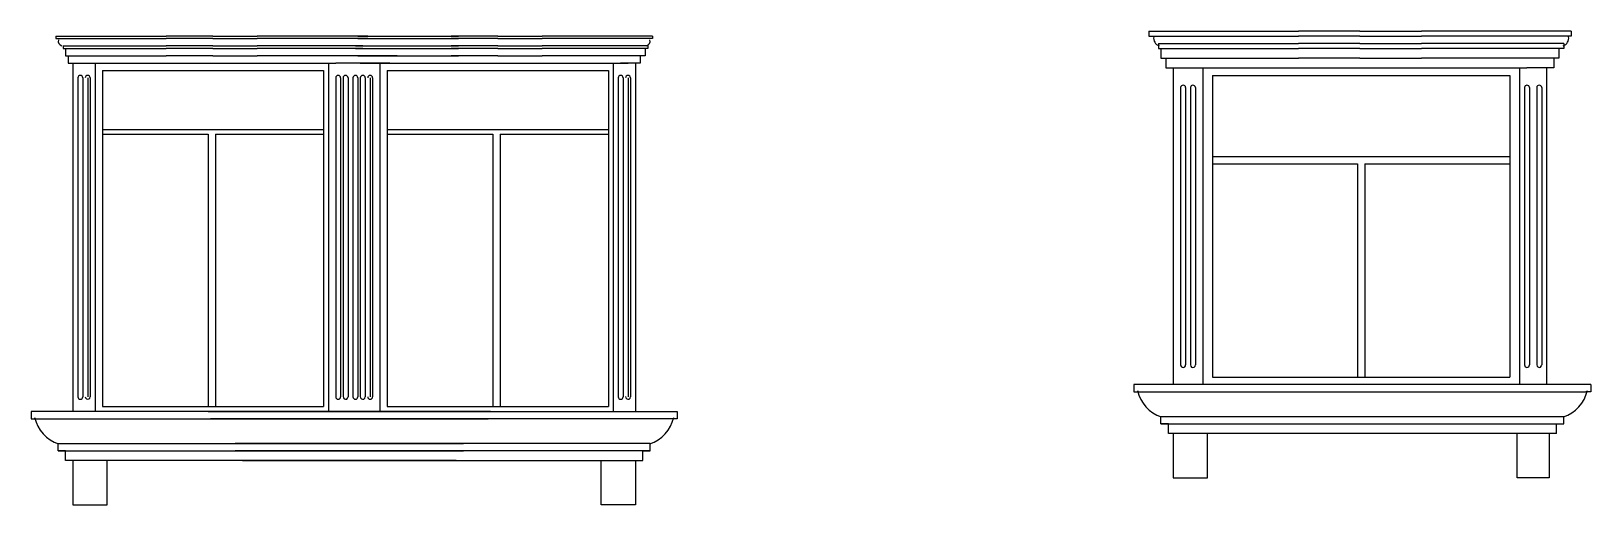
# Model space of a CAD drawing. Header units: metres. Extents: x 69.13 to 75.48, y 9.84 to 11.77.
import ezdxf

# ---------------------------------------------------------------- set-up
doc = ezdxf.new("R2010")
doc.units = ezdxf.units.M

msp = doc.modelspace()

# ---------------------------------------------------------------- linework, layer by layer
for p, q in [((69.23, 11.75), (69.36, 11.75)), ((69.23, 11.75), (69.23, 11.74)), ((69.36, 11.75), (69.68, 11.75)), ((69.87, 11.75), (69.68, 11.75)), ((69.87, 11.75), (70.05, 11.75)), ((70.37, 11.75), (70.05, 11.75)), ((70.5, 11.75), (70.37, 11.75)), ((70.46, 11.75), (70.59, 11.75)), ((70.55, 11.75), (70.87, 11.75)), ((71.03, 11.75), (70.84, 11.75)), ((71.03, 11.75), (71.21, 11.75)), ((71.53, 11.75), (71.21, 11.75)), ((71.66, 11.75), (71.53, 11.75)), ((71.66, 11.75), (71.66, 11.74)), ((73.68, 11.77), (73.86, 11.77)), ((73.68, 11.77), (73.68, 11.75)), ((73.68, 11.75), (73.86, 11.75)), ((73.86, 11.77), (74.29, 11.77)), ((73.86, 11.75), (74.29, 11.75)), ((74.54, 11.77), (74.29, 11.77)), ((74.54, 11.75), (74.29, 11.75)), ((74.54, 11.77), (74.79, 11.77)), ((74.54, 11.75), (74.79, 11.75)), ((75.22, 11.77), (74.79, 11.77)), ((75.22, 11.75), (74.79, 11.75)), ((75.4, 11.77), (75.22, 11.77)), ((75.4, 11.75), (75.22, 11.75)), ((75.4, 11.77), (75.4, 11.75)), ((69.23, 11.74), (69.36, 11.74)), ((69.26, 11.71), (69.36, 11.71)), ((69.26, 11.71), (69.26, 11.7)), ((69.26, 11.7), (69.36, 11.7)), ((69.27, 11.7), (69.27, 11.67)), ((69.36, 11.74), (69.68, 11.74)), ((69.36, 11.71), (69.68, 11.71)), ((69.36, 11.7), (69.68, 11.7)), ((69.87, 11.74), (69.68, 11.74)), ((69.87, 11.71), (69.68, 11.71)), ((69.87, 11.7), (69.68, 11.7)), ((69.87, 11.74), (70.05, 11.74)), ((69.87, 11.71), (70.05, 11.71)), ((69.87, 11.7), (70.05, 11.7)), ((70.37, 11.74), (70.05, 11.74)), ((70.37, 11.71), (70.05, 11.71)), ((70.37, 11.7), (70.05, 11.7)), ((70.5, 11.74), (70.37, 11.74)), ((70.48, 11.71), (70.37, 11.71)), ((70.48, 11.7), (70.37, 11.7)), ((70.45, 11.71), (70.55, 11.71)), ((70.45, 11.7), (70.55, 11.7)), ((70.46, 11.74), (70.59, 11.74)), ((70.55, 11.74), (70.87, 11.74)), ((70.55, 11.71), (70.87, 11.71)), ((70.55, 11.7), (70.87, 11.7)), ((71.03, 11.74), (70.84, 11.74)), ((71.03, 11.71), (70.84, 11.71)), ((71.03, 11.7), (70.84, 11.7)), ((71.03, 11.74), (71.21, 11.74)), ((71.03, 11.71), (71.21, 11.71)), ((71.03, 11.7), (71.21, 11.7)), ((71.53, 11.74), (71.21, 11.74)), ((71.53, 11.71), (71.21, 11.71)), ((71.53, 11.7), (71.21, 11.7)), ((71.66, 11.74), (71.53, 11.74)), ((71.64, 11.71), (71.53, 11.71)), ((71.64, 11.7), (71.53, 11.7)), ((71.63, 11.7), (71.63, 11.67)), ((71.64, 11.71), (71.64, 11.7)), ((73.72, 11.72), (73.86, 11.72)), ((73.72, 11.72), (73.72, 11.7)), ((73.72, 11.7), (73.86, 11.7)), ((73.73, 11.7), (73.73, 11.66)), ((73.86, 11.72), (74.29, 11.72)), ((73.86, 11.7), (74.29, 11.7)), ((74.54, 11.72), (74.29, 11.72)), ((74.54, 11.7), (74.29, 11.7)), ((74.54, 11.72), (74.79, 11.72)), ((74.54, 11.7), (74.79, 11.7)), ((75.22, 11.72), (74.79, 11.72)), ((75.22, 11.7), (74.79, 11.7)), ((75.37, 11.72), (75.22, 11.72)), ((75.37, 11.7), (75.22, 11.7)), ((75.35, 11.7), (75.35, 11.66)), ((75.37, 11.72), (75.37, 11.7)), ((69.27, 11.67), (69.36, 11.67)), ((69.28, 11.67), (69.28, 11.64)), ((69.28, 11.64), (69.36, 11.64)), ((69.3, 11.64), (69.3, 10.22)), ((69.36, 11.67), (69.68, 11.67)), ((69.36, 11.64), (70.37, 11.64)), ((69.39, 11.64), (69.39, 10.22)), ((69.87, 11.67), (69.68, 11.67)), ((69.87, 11.67), (70.05, 11.67)), ((70.37, 11.67), (70.05, 11.67)), ((70.34, 11.64), (70.34, 10.22)), ((70.62, 11.67), (70.37, 11.67)), ((70.59, 11.64), (70.37, 11.64)), ((70.46, 11.67), (70.55, 11.67)), ((70.47, 11.64), (70.55, 11.64)), ((70.55, 11.67), (70.87, 11.67)), ((70.55, 11.64), (70.55, 10.22)), ((70.55, 11.64), (71.56, 11.64)), ((71.03, 11.67), (70.84, 11.67)), ((71.03, 11.67), (71.21, 11.67)), ((71.53, 11.67), (71.21, 11.67)), ((71.5, 11.64), (71.5, 10.22)), ((71.63, 11.67), (71.53, 11.67)), ((71.61, 11.64), (71.53, 11.64)), ((71.59, 11.64), (71.59, 10.22)), ((71.61, 11.67), (71.61, 11.64)), ((73.73, 11.66), (73.86, 11.66)), ((73.75, 11.66), (73.75, 11.62)), ((73.86, 11.66), (74.29, 11.66)), ((74.54, 11.66), (74.29, 11.66)), ((74.54, 11.66), (74.79, 11.66)), ((75.22, 11.66), (74.79, 11.66)), ((75.35, 11.66), (75.22, 11.66)), ((75.33, 11.66), (75.33, 11.62)), ((69.32, 11.58), (69.32, 10.28)), ((69.34, 11.58), (69.34, 10.28)), ((69.36, 11.58), (69.36, 10.28)), ((69.37, 11.58), (69.37, 10.28)), ((69.42, 11.61), (69.42, 10.24)), ((69.42, 11.61), (70.32, 11.61)), ((70.32, 11.61), (70.32, 10.24)), ((70.37, 11.58), (70.37, 10.28)), ((70.39, 11.58), (70.39, 10.28)), ((70.4, 11.58), (70.4, 10.28)), ((70.42, 11.58), (70.42, 10.28)), ((70.44, 11.58), (70.44, 10.28)), ((70.46, 11.58), (70.46, 10.28)), ((70.47, 11.58), (70.47, 10.28)), ((70.49, 11.58), (70.49, 10.28)), ((70.51, 11.58), (70.51, 10.28)), ((70.52, 11.58), (70.52, 10.28)), ((70.58, 11.61), (70.58, 10.24)), ((70.58, 11.61), (71.48, 11.61)), ((71.48, 11.61), (71.48, 10.24)), ((71.52, 11.58), (71.52, 10.28)), ((71.54, 11.58), (71.54, 10.28)), ((71.56, 11.58), (71.56, 10.28)), ((71.57, 11.58), (71.57, 10.28)), ((73.75, 11.62), (73.86, 11.62)), ((73.78, 11.62), (73.78, 10.33)), ((73.86, 11.62), (75.22, 11.62)), ((73.9, 11.62), (73.9, 10.33)), ((73.94, 11.59), (75.15, 11.59)), ((73.94, 11.59), (73.94, 10.36)), ((75.15, 11.59), (75.15, 10.36)), ((75.19, 11.62), (75.19, 10.33)), ((75.33, 11.62), (75.22, 11.62)), ((75.3, 11.62), (75.3, 10.33)), ((73.81, 11.54), (73.81, 10.41)), ((73.83, 11.54), (73.83, 10.41)), ((73.85, 11.54), (73.85, 10.41)), ((73.87, 11.54), (73.87, 10.41)), ((75.21, 11.54), (75.21, 10.41)), ((75.23, 11.54), (75.23, 10.41)), ((75.26, 11.54), (75.26, 10.41)), ((75.28, 11.54), (75.28, 10.41)), ((69.42, 11.37), (70.32, 11.37)), ((70.58, 11.37), (71.48, 11.37)), ((69.39, 11.32), (69.39, 10.22)), ((69.42, 11.35), (69.85, 11.35)), ((69.85, 11.35), (69.85, 10.24)), ((69.88, 11.35), (69.88, 10.24)), ((69.88, 11.35), (70.32, 11.35)), ((70.34, 11.32), (70.34, 10.22)), ((70.55, 11.32), (70.55, 10.22)), ((70.58, 11.35), (71.01, 11.35)), ((71.01, 11.35), (71.01, 10.24)), ((71.04, 11.35), (71.48, 11.35)), ((71.04, 11.35), (71.04, 10.24)), ((71.5, 11.32), (71.5, 10.22)), ((73.94, 11.26), (75.15, 11.26)), ((73.9, 11.19), (73.9, 10.33)), ((73.94, 11.23), (74.53, 11.23)), ((74.53, 11.23), (74.53, 10.36)), ((74.56, 11.23), (75.15, 11.23)), ((74.56, 11.23), (74.56, 10.36)), ((75.19, 11.19), (75.19, 10.33)), ((73.94, 10.36), (75.15, 10.36)), ((75.48, 10.33), (73.62, 10.33)), ((73.62, 10.33), (73.62, 10.3)), ((73.62, 10.3), (73.63, 10.3)), ((73.63, 10.3), (75.46, 10.3)), ((75.48, 10.3), (75.46, 10.3)), ((75.48, 10.33), (75.48, 10.3)), ((69.42, 10.24), (70.32, 10.24)), ((70.58, 10.24), (71.48, 10.24)), ((71, 10.22), (69.13, 10.22)), ((69.13, 10.22), (69.13, 10.19)), ((69.13, 10.19), (69.15, 10.19)), ((69.15, 10.19), (70.99, 10.19)), ((69.85, 10.22), (71.76, 10.22)), ((71.74, 10.19), (69.86, 10.19)), ((71.76, 10.19), (71.74, 10.19)), ((71.76, 10.22), (71.76, 10.19)), ((73.73, 10.2), (75.37, 10.2)), ((73.73, 10.17), (73.73, 10.2)), ((73.73, 10.17), (75.37, 10.17)), ((73.76, 10.17), (73.73, 10.17)), ((73.76, 10.13), (73.76, 10.17)), ((75.34, 10.17), (75.37, 10.17)), ((75.34, 10.13), (75.34, 10.17)), ((75.37, 10.17), (75.37, 10.2)), ((75.34, 10.13), (73.76, 10.13)), ((73.78, 10.13), (73.78, 9.95)), ((73.92, 9.95), (73.92, 10.13)), ((75.18, 9.95), (75.18, 10.13)), ((75.31, 10.13), (75.31, 9.95)), ((69.24, 10.06), (69.24, 10.09)), ((69.24, 10.09), (70.89, 10.09)), ((69.24, 10.06), (70.89, 10.06)), ((69.27, 10.06), (69.24, 10.06)), ((69.27, 10.02), (69.27, 10.06)), ((71.65, 10.09), (69.96, 10.09)), ((71.65, 10.06), (69.96, 10.06)), ((71.62, 10.02), (71.62, 10.06)), ((71.62, 10.06), (71.65, 10.06)), ((71.65, 10.06), (71.65, 10.09)), ((70.86, 10.02), (69.27, 10.02)), ((69.3, 10.02), (69.3, 9.84)), ((69.44, 9.84), (69.44, 10.02)), ((69.99, 10.02), (71.62, 10.02)), ((71.45, 9.84), (71.45, 10.02)), ((71.59, 10.02), (71.59, 9.84)), ((73.78, 9.95), (73.92, 9.95)), ((75.31, 9.95), (75.18, 9.95)), ((69.3, 9.84), (69.44, 9.84)), ((71.59, 9.84), (71.45, 9.84))]:
    msp.add_line(p, q)
for centre, radius, start, end in [((69.26, 11.73), 0.02, 165.96, 255.96), ((71.63, 11.73), 0.02, 284.04, 14.04), ((73.73, 11.74), 0.03, 165.96, 255.96), ((75.36, 11.74), 0.03, 284.04, 14.04), ((69.33, 11.58), 0.01, 1.06, 178.96), ((69.36, 11.58), 0.01, 1.47, 178.54), ((70.38, 11.58), 0.01, 1.06, 178.96), ((70.41, 11.58), 0.01, 1.47, 178.54), ((70.45, 11.58), 0.01, 1.06, 178.96), ((70.48, 11.58), 0.01, 1.47, 178.54), ((70.51, 11.58), 0.01, 1.06, 178.96), ((71.53, 11.58), 0.01, 1.06, 178.96), ((71.56, 11.58), 0.01, 1.47, 178.54), ((73.82, 11.54), 0.01, 1.06, 178.96), ((73.86, 11.54), 0.01, 1.47, 178.54), ((75.22, 11.54), 0.01, 1.06, 178.96), ((75.27, 11.54), 0.01, 1.47, 178.54), ((73.82, 10.41), 0.01, 181.04, 358.94), ((73.86, 10.41), 0.01, 176.4, 1.47), ((75.22, 10.41), 0.01, 181.04, 358.94), ((75.27, 10.41), 0.01, 175.52, 358.53), ((73.78, 10.34), 0.15, 193.4, 250.88), ((75.32, 10.34), 0.15, 289.12, 346.6), ((69.33, 10.28), 0.01, 181.04, 358.94), ((69.36, 10.28), 0.01, 176.4, 1.47), ((70.38, 10.28), 0.01, 181.04, 358.94), ((70.41, 10.28), 0.01, 175.52, 358.53), ((70.45, 10.28), 0.01, 181.04, 358.94), ((70.48, 10.28), 0.01, 175.52, 358.53), ((70.51, 10.28), 0.01, 181.04, 358.94), ((71.53, 10.28), 0.01, 181.04, 358.94), ((71.56, 10.28), 0.01, 175.52, 358.53), ((69.29, 10.23), 0.15, 193.4, 250.88), ((71.6, 10.23), 0.15, 289.12, 346.6)]:
    msp.add_arc(centre, radius, start, end)

doc.saveas('drawing.dxf')
